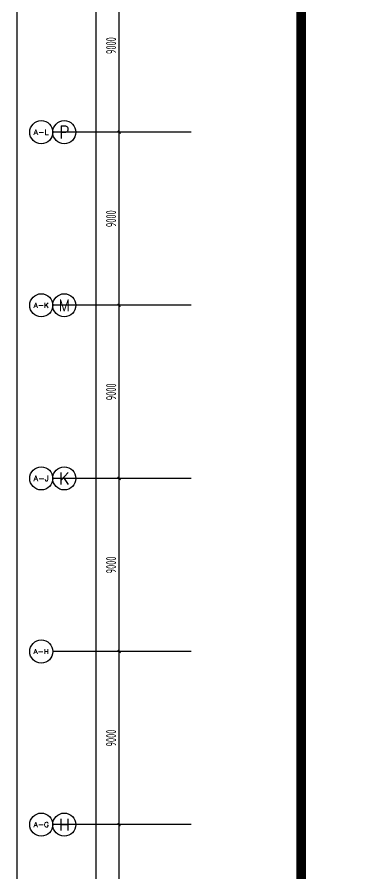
# Model space of a CAD drawing. Extents: x -2120532 to 1934524, y -1331911 to 424203.
# Drawn here: x -122172 to -103971, y -321820 to -277279 of the extents above; entities that cross this region are included whole.
import ezdxf
from ezdxf.enums import TextEntityAlignment as Align

# ---------------------------------------------------------------- set-up
doc = ezdxf.new("R2010")
doc.units = 0
doc.header["$LTSCALE"] = 10
doc.linetypes.add('ACAD_ISO05W100', pattern=[34, 24, -3, 0.5, -3, 0.5, -3])
for name, color, linetype in [('A-PUB_TITLE', 4, 'Continuous'), ('A-REDLINE', 1, 'ACAD_ISO05W100'), ('AXIS', 3, 'Continuous'), ('AXIS_TEXT', 7, 'Continuous')]:
    doc.layers.add(name, color=color, linetype=linetype)
doc.styles.add('_TCH_AXIS', font='COMPLEX', dxfattribs={"bigfont": 'GBCBIG'})
doc.styles.add('COMPLEX', font='COMPLEX.shx', dxfattribs={"width": 0.65})
doc.styles.add('STANDARD_T3', font='TSSDENG.shx', dxfattribs={"width": 0.56, "bigfont": 'TSSDCHN.shx'})
doc.dimstyles.new('_TCH_ARCH&&150', dxfattribs={"dimtxt": 525, "dimasz": 150, "dimexe": 375, "dimexo": 450, "dimgap": 150, "dimtad": 1, "dimdec": 0, "dimzin": 0, "dimdsep": 46, "dimtxsty": 'STANDARD_T3', "dimblk": 'ARCHTICK', "dimcen": 0.09, "dimclrt": 7, "dimazin": 2, "dimtfac": 1, "dimtdec": 0, "dimtix": 1, "dimtmove": 2, "dimatfit": 3, "dimfxl": 0, "dimtolj": 1, "dimtzin": 0, "dimarcsym": 0})

# ---------------------------------------------------------------- blocks, each defined once
blk = doc.blocks.new('_ArchTick')
at = {"color": 0, "linetype": 'ByBlock', "const_width": 0.4}
blk.add_lwpolyline([(-0.5, -0.5), (0.5, 0.5)], dxfattribs=at)
blk = doc.blocks.new('*D212')
at = {"layer": 'AXIS', "color": 0, "lineweight": -2, "transparency": 16777216}
for p, q in [((-113567, -319260), (-117242, -319260)), ((-116867, -328260), (-116867, -319260)), ((-113567, -328260), (-117242, -328260))]:
    blk.add_line(p, q, dxfattribs=at)
at = {"layer": 'Defpoints', "color": 0, "transparency": 16777216}
for p in [(-116867, -319260), (-113117, -319260), (-113117, -328260)]:
    blk.add_point(p, dxfattribs=at)
at = {"layer": 'AXIS', "color": 0, "lineweight": -2, "transparency": 16777216, "xscale": 150, "yscale": 150, "zscale": 150}
for p, rotation in [((-116867, -319260), 90), ((-116867, -328260), 270)]:
    blk.add_blockref('_ArchTick', p, dxfattribs=dict(at, rotation=rotation))
at = {"layer": 'AXIS', "color": 7, "transparency": 16777216, "insert": (-117280, -323760), "char_height": 525, "attachment_point": 5, "rotation": 90, "style": 'STANDARD_T3'}
blk.add_mtext('\\A1;9000', dxfattribs=at)
blk = doc.blocks.new('*D213')
at = {"layer": 'AXIS', "color": 0, "lineweight": -2, "transparency": 16777216}
for p, q in [((-113567, -310260), (-117242, -310260)), ((-116867, -319260), (-116867, -310260)), ((-113567, -319260), (-117242, -319260))]:
    blk.add_line(p, q, dxfattribs=at)
at = {"layer": 'Defpoints', "color": 0, "transparency": 16777216}
for p in [(-116867, -310260), (-113117, -310260), (-113117, -319260)]:
    blk.add_point(p, dxfattribs=at)
at = {"layer": 'AXIS', "color": 0, "lineweight": -2, "transparency": 16777216, "xscale": 150, "yscale": 150, "zscale": 150}
for p, rotation in [((-116867, -310260), 90), ((-116867, -319260), 270)]:
    blk.add_blockref('_ArchTick', p, dxfattribs=dict(at, rotation=rotation))
at = {"layer": 'AXIS', "color": 7, "transparency": 16777216, "insert": (-117280, -314760), "char_height": 525, "attachment_point": 5, "rotation": 90, "style": 'STANDARD_T3'}
blk.add_mtext('\\A1;9000', dxfattribs=at)
blk = doc.blocks.new('*D214')
at = {"layer": 'AXIS', "color": 0, "lineweight": -2, "transparency": 16777216}
for p, q in [((-113567, -301260), (-117242, -301260)), ((-116867, -310260), (-116867, -301260)), ((-113567, -310260), (-117242, -310260))]:
    blk.add_line(p, q, dxfattribs=at)
at = {"layer": 'Defpoints', "color": 0, "transparency": 16777216}
for p in [(-116867, -301260), (-113117, -301260), (-113117, -310260)]:
    blk.add_point(p, dxfattribs=at)
at = {"layer": 'AXIS', "color": 0, "lineweight": -2, "transparency": 16777216, "xscale": 150, "yscale": 150, "zscale": 150}
for p, rotation in [((-116867, -301260), 90), ((-116867, -310260), 270)]:
    blk.add_blockref('_ArchTick', p, dxfattribs=dict(at, rotation=rotation))
at = {"layer": 'AXIS', "color": 7, "transparency": 16777216, "insert": (-117280, -305760), "char_height": 525, "attachment_point": 5, "rotation": 90, "style": 'STANDARD_T3'}
blk.add_mtext('\\A1;9000', dxfattribs=at)
blk = doc.blocks.new('*D215')
at = {"layer": 'AXIS', "color": 0, "lineweight": -2, "transparency": 16777216}
for p, q in [((-113567, -292260), (-117242, -292260)), ((-116867, -301260), (-116867, -292260)), ((-113567, -301260), (-117242, -301260))]:
    blk.add_line(p, q, dxfattribs=at)
at = {"layer": 'Defpoints', "color": 0, "transparency": 16777216}
for p in [(-116867, -292260), (-113117, -292260), (-113117, -301260)]:
    blk.add_point(p, dxfattribs=at)
at = {"layer": 'AXIS', "color": 0, "lineweight": -2, "transparency": 16777216, "xscale": 150, "yscale": 150, "zscale": 150}
for p, rotation in [((-116867, -292260), 90), ((-116867, -301260), 270)]:
    blk.add_blockref('_ArchTick', p, dxfattribs=dict(at, rotation=rotation))
at = {"layer": 'AXIS', "color": 7, "transparency": 16777216, "insert": (-117280, -296760), "char_height": 525, "attachment_point": 5, "rotation": 90, "style": 'STANDARD_T3'}
blk.add_mtext('\\A1;9000', dxfattribs=at)
blk = doc.blocks.new('*D216')
at = {"layer": 'AXIS', "color": 0, "lineweight": -2, "transparency": 16777216}
for p, q in [((-113567, -283260), (-117242, -283260)), ((-116867, -292260), (-116867, -283260)), ((-113567, -292260), (-117242, -292260))]:
    blk.add_line(p, q, dxfattribs=at)
at = {"layer": 'Defpoints', "color": 0, "transparency": 16777216}
for p in [(-116867, -283260), (-113117, -283260), (-113117, -292260)]:
    blk.add_point(p, dxfattribs=at)
at = {"layer": 'AXIS', "color": 0, "lineweight": -2, "transparency": 16777216, "xscale": 150, "yscale": 150, "zscale": 150}
for p, rotation in [((-116867, -283260), 90), ((-116867, -292260), 270)]:
    blk.add_blockref('_ArchTick', p, dxfattribs=dict(at, rotation=rotation))
at = {"layer": 'AXIS', "color": 7, "transparency": 16777216, "insert": (-117280, -287760), "char_height": 525, "attachment_point": 5, "rotation": 90, "style": 'STANDARD_T3'}
blk.add_mtext('\\A1;9000', dxfattribs=at)
blk = doc.blocks.new('*D217')
at = {"layer": 'AXIS', "color": 0, "lineweight": -2, "transparency": 16777216}
for p, q in [((-113567, -274260), (-117242, -274260)), ((-116867, -283260), (-116867, -274260)), ((-113567, -283260), (-117242, -283260))]:
    blk.add_line(p, q, dxfattribs=at)
at = {"layer": 'Defpoints', "color": 0, "transparency": 16777216}
for p in [(-116867, -274260), (-113117, -274260), (-113117, -283260)]:
    blk.add_point(p, dxfattribs=at)
at = {"layer": 'AXIS', "color": 0, "lineweight": -2, "transparency": 16777216, "xscale": 150, "yscale": 150, "zscale": 150}
for p, rotation in [((-116867, -274260), 90), ((-116867, -283260), 270)]:
    blk.add_blockref('_ArchTick', p, dxfattribs=dict(at, rotation=rotation))
at = {"layer": 'AXIS', "color": 7, "transparency": 16777216, "insert": (-117280, -278760), "char_height": 525, "attachment_point": 5, "rotation": 90, "style": 'STANDARD_T3'}
blk.add_mtext('\\A1;9000', dxfattribs=at)
blk = doc.blocks.new('*D230')
at = {"layer": 'AXIS', "color": 0, "lineweight": -2, "transparency": 16777216}
for p, q in [((-113567, -167810), (-118442, -167810)), ((-118067, -376260), (-118067, -167810)), ((-113567, -376260), (-118442, -376260))]:
    blk.add_line(p, q, dxfattribs=at)
at = {"layer": 'Defpoints', "color": 0, "transparency": 16777216}
for p in [(-118067, -167810), (-113117, -167810), (-113117, -376260)]:
    blk.add_point(p, dxfattribs=at)
at = {"layer": 'AXIS', "color": 0, "lineweight": -2, "transparency": 16777216, "xscale": 150, "yscale": 150, "zscale": 150}
for p, rotation in [((-118067, -167810), 90), ((-118067, -376260), 270)]:
    blk.add_blockref('_ArchTick', p, dxfattribs=dict(at, rotation=rotation))
at = {"layer": 'AXIS', "color": 7, "transparency": 16777216, "insert": (-118480, -272035), "char_height": 525, "attachment_point": 5, "rotation": 90, "style": 'STANDARD_T3'}
blk.add_mtext('\\A1;208450', dxfattribs=at)
blk = doc.blocks.new('_AXISO')
blk.add_circle((0, 0), 0.5)
at = {"layer": 'AXIS_TEXT', "style": 'COMPLEX', "width": 1.041667}
blk.add_attdef('A', text='', height=0.56, dxfattribs=at).set_placement((-0.25, -0.28), (0.25, -0.28), align=Align.FIT)

msp = doc.modelspace()

# ---------------------------------------------------------------- linework, layer by layer
at = {"layer": 'A-PUB_TITLE'}
msp.add_lwpolyline([(174828.1, -61755.5), (174828.1, -481755.5), (-122171.9, -481755.5), (-122171.9, -61755.5)], close=True, dxfattribs=at)
at = {"layer": 'A-REDLINE', "color": 8, "const_width": 500, "flags": 128}
msp.add_lwpolyline([(-107392.3, -142842.2), (-93296.7, -144216.6), (-79168.4, -145199), (-65018.3, -145788.8), (-50857.3, -145985.4), (24722.1, -145985.4), (100301.4, -145985.4), (107771.4, -146171.5), (115222.9, -146729.4), (122637.3, -147657.7), (129996.3, -148954), (137281.7, -150615.3), (144475.2, -152637.3), (151559.1, -155015), (158515.9, -157742.6), (165328.1, -160813.2), (171979, -164219.2), (178452, -167952.3), (184731.1, -172003), (113147, -250657.3), (41562.9, -329311.5), (-30021.2, -407965.7), (-107392.3, -385638.9), (-107392.3, -264240.5)], close=True, dxfattribs=at)
at = {"layer": 'AXIS', "color": 8}
for p, q in [((-113117.3, -283260.4), (-120317.3, -283260.4)), ((-113117.3, -283260.4), (-119117.3, -283260.4)), ((-113117.3, -292260.4), (-120317.3, -292260.4)), ((-113117.3, -292260.4), (-119117.3, -292260.4)), ((-113117.3, -301260.4), (-120317.3, -301260.4)), ((-113117.3, -301260.4), (-119117.3, -301260.4)), ((-113117.3, -310260.4), (-120317.3, -310260.4)), ((-113117.3, -319260.4), (-120317.3, -319260.4)), ((-113117.3, -319260.4), (-119117.3, -319260.4))]:
    msp.add_line(p, q, dxfattribs=at)

# ---------------------------------------------------------------- block references
ref = msp.add_blockref('_AXISO', (-120917.3, -283260.4), dxfattribs=dict(at, xscale=1200, yscale=1200, zscale=1200))
ref.add_attrib('A', 'A-L', dxfattribs={"layer": 'AXIS_TEXT', "height": 269.48, "style": '_TCH_AXIS'}).set_placement((-121315.1, -283395.1), (-120519.5, -283395.1), align=Align.FIT)
ref = msp.add_blockref('_AXISO', (-119717.3, -283260.4), dxfattribs=dict(at, xscale=1200, yscale=1200, zscale=1200))
ref.add_attrib('A', 'P', dxfattribs={"layer": 'AXIS_TEXT', "height": 652.9, "style": '_TCH_AXIS'}).set_placement((-119981.6, -283586.8), (-119453, -283586.8), align=Align.FIT)
ref = msp.add_blockref('_AXISO', (-120917.3, -292260.4), dxfattribs=dict(at, xscale=1200, yscale=1200, zscale=1200))
ref.add_attrib('A', 'A-K', dxfattribs={"layer": 'AXIS_TEXT', "height": 254.69, "style": '_TCH_AXIS'}).set_placement((-121317.5, -292387.7), (-120517.1, -292387.7), align=Align.FIT)
ref = msp.add_blockref('_AXISO', (-119717.3, -292260.4), dxfattribs=dict(at, xscale=1200, yscale=1200, zscale=1200))
ref.add_attrib('A', 'M', dxfattribs={"layer": 'AXIS_TEXT', "height": 594, "style": '_TCH_AXIS'}).set_placement((-120014.3, -292557.4), (-119420.3, -292557.4), align=Align.FIT)
ref = msp.add_blockref('_AXISO', (-120917.3, -301260.4), dxfattribs=dict(at, xscale=1200, yscale=1200, zscale=1200))
ref.add_attrib('A', 'A-J', dxfattribs={"layer": 'AXIS_TEXT', "height": 285.97, "style": '_TCH_AXIS'}).set_placement((-121312.2, -301403.4), (-120522.4, -301403.4), align=Align.FIT)
ref = msp.add_blockref('_AXISO', (-119717.3, -301260.4), dxfattribs=dict(at, xscale=1200, yscale=1200, zscale=1200))
ref.add_attrib('A', 'K', dxfattribs={"layer": 'AXIS_TEXT', "height": 622.9, "style": '_TCH_AXIS'}).set_placement((-119999.1, -301571.8), (-119435.5, -301571.8), align=Align.FIT)
ref = msp.add_blockref('_AXISO', (-120917.3, -310260.4), dxfattribs=dict(at, xscale=1200, yscale=1200, zscale=1200))
ref.add_attrib('A', 'A-H', dxfattribs={"layer": 'AXIS_TEXT', "height": 251.23, "style": '_TCH_AXIS'}).set_placement((-121318.1, -310386), (-120516.5, -310386), align=Align.FIT)
ref = msp.add_blockref('_AXISO', (-120917.3, -319260.4), dxfattribs=dict(at, xscale=1200, yscale=1200, zscale=1200))
ref.add_attrib('A', 'A-G', dxfattribs={"layer": 'AXIS_TEXT', "height": 258.24, "style": '_TCH_AXIS'}).set_placement((-121317, -319389.5), (-120517.6, -319389.5), align=Align.FIT)
ref = msp.add_blockref('_AXISO', (-119717.3, -319260.4), dxfattribs=dict(at, xscale=1200, yscale=1200, zscale=1200))
ref.add_attrib('A', 'H', dxfattribs={"layer": 'AXIS_TEXT', "height": 608.3, "style": '_TCH_AXIS'}).set_placement((-120007, -319564.5), (-119427.6, -319564.5), align=Align.FIT)

# ---------------------------------------------------------------- dimensions: what is measured, and where the dimension line sits
for p1, p2, distance, picture, middle in [((-113117.3, -376260.4), (-113117.3, -167810.4), 4950, '*D230', (-118479.8, -272035.4)), ((-113117.3, -283260.4), (-113117.3, -274260.4), 3750, '*D217', (-117279.8, -278760.4)), ((-113117.3, -292260.4), (-113117.3, -283260.4), 3750, '*D216', (-117279.8, -287760.4)), ((-113117.3, -301260.4), (-113117.3, -292260.4), 3750, '*D215', (-117279.8, -296760.4)), ((-113117.3, -310260.4), (-113117.3, -301260.4), 3750, '*D214', (-117279.8, -305760.4)), ((-113117.3, -319260.4), (-113117.3, -310260.4), 3750, '*D213', (-117279.8, -314760.4)), ((-113117.3, -328260.4), (-113117.3, -319260.4), 3750, '*D212', (-117279.8, -323760.4))]:
    dim = msp.add_aligned_dim(p1=p1, p2=p2, distance=distance, dimstyle='_TCH_ARCH&&150', dxfattribs=at)
    dim.commit()
    dim.dimension.update_dxf_attribs({"geometry": picture, "text_midpoint": middle})

doc.saveas('drawing.dxf')
